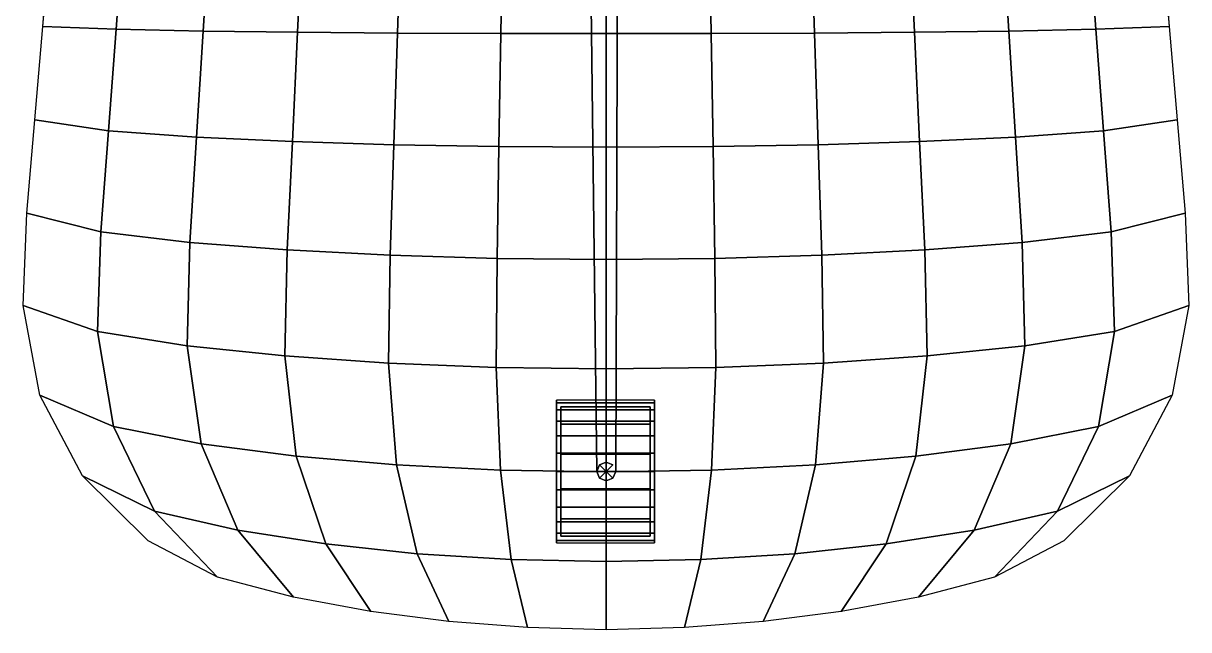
# Model space of a CAD drawing. Extents: x -2.7 to 17.5, y 1.2 to 22.8.
# Drawn here: x -1.76 to 16.52, y 1.17 to 10.7 of the extents above; entities that cross this region are included whole.
import ezdxf

# ---------------------------------------------------------------- set-up
doc = ezdxf.new("R2010")
doc.units = 0
doc.header["$MEASUREMENT"] = 0
for name, color, linetype in [('CUSHIONS', 1, 'CONTINUOUS'), ('LEG', 7, 'CONTINUOUS'), ('SIDES', 1, 'CONTINUOUS'), ('WHEELCOV', 7, 'CONTINUOUS')]:
    doc.layers.add(name, color=color, linetype=linetype)

msp = doc.modelspace()

# ---------------------------------------------------------------- linework, layer by layer
at = {"layer": 'LEG'}
msp.add_line((7.383, 3.657, -16.954), (7.383, 3.657, -17.454), dxfattribs=at)
for points in [[(7.383, 3.657, -16.954), (7.531, 3.657, -16.954), (7.531, 3.657, -17.454), (7.383, 3.657, -17.454)], [(7.383, 3.657, -15.98), (7.531, 3.657, -15.98), (7.531, 3.657, -16.954)]]:
    msp.add_polyline3d(points, dxfattribs=at)
for points in [[(7.56, 11.845, -16.917), (7.138, 11.845, -16.917), (7.235, 3.657, -16.954), (7.531, 3.657, -16.954)], [(7.235, 3.657, -15.98), (7.138, 11.845, -15.526), (7.138, 11.845, -16.917), (7.235, 3.657, -16.954)], [(7.56, 11.845, -15.526), (7.138, 11.845, -15.526), (7.235, 3.657, -15.98), (7.531, 3.657, -15.98)], [(7.56, 11.845, -15.526), (7.56, 11.845, -16.917), (7.531, 3.657, -16.954), (7.531, 3.657, -15.98)]]:
    msp.add_3dface(points, dxfattribs=at)
at = {"layer": 'SIDES'}
for p, q in [((-1.458, 10.644, -0.621), (-1.334, 12.108, -0.621)), ((16.092, 12.108, -0.621), (16.216, 10.644, -0.621)), ((-1.582, 9.18, -0.621), (-1.458, 10.644, -0.621)), ((16.216, 10.644, -0.621), (16.34, 9.18, -0.621)), ((-1.707, 7.717, -0.621), (-1.582, 9.18, -0.621)), ((16.34, 9.18, -0.621), (16.465, 7.717, -0.621)), ((-1.764, 6.262, -0.723), (-1.707, 7.717, -0.621)), ((16.465, 7.717, -0.621), (16.522, 6.262, -0.723)), ((-1.506, 4.856, -1.006), (-1.764, 6.262, -0.723)), ((16.522, 6.262, -0.723), (16.264, 4.856, -1.006)), ((-0.834, 3.587, -1.261), (-1.506, 4.856, -1.006)), ((16.264, 4.856, -1.006), (15.592, 3.587, -1.261)), ((0.194, 2.567, -1.466), (-0.834, 3.587, -1.261)), ((15.592, 3.587, -1.261), (14.564, 2.567, -1.466)), ((1.283, 1.997, -1.581), (0.194, 2.567, -1.466)), ((14.564, 2.567, -1.466), (13.475, 1.997, -1.581)), ((2.476, 1.684, -1.643), (1.283, 1.997, -1.581)), ((13.475, 1.997, -1.581), (12.282, 1.684, -1.643)), ((3.69, 1.461, -1.688), (2.476, 1.684, -1.643)), ((12.282, 1.684, -1.643), (11.068, 1.461, -1.688)), ((4.914, 1.301, -1.72), (3.69, 1.461, -1.688)), ((6.145, 1.205, -1.74), (4.914, 1.301, -1.72)), ((9.844, 1.301, -1.72), (8.613, 1.205, -1.74)), ((11.068, 1.461, -1.688), (9.844, 1.301, -1.72)), ((7.379, 1.173, -1.746), (6.145, 1.205, -1.74)), ((8.613, 1.205, -1.74), (7.379, 1.173, -1.746))]:
    msp.add_line(p, q, dxfattribs=at)
at = {"layer": 'WHEELCOV'}
msp.add_line((6.672, 3.657, -18.598), (8.072, 3.657, -18.598), dxfattribs=at)

# ---------------------------------------------------------------- meshes
at = {"layer": 'CUSHIONS'}
mesh = msp.add_polymesh((13, 13), dxfattribs=at)
for k, corner in enumerate([(14.564, 2.567, -2.7), (13.475, 1.997, -2.815), (12.282, 1.684, -2.877), (11.068, 1.461, -2.922), (9.844, 1.301, -2.954), (8.613, 1.205, -2.974), (7.379, 1.173, -2.98), (6.145, 1.205, -2.974), (4.914, 1.301, -2.954), (3.69, 1.461, -2.922), (2.476, 1.684, -2.877), (1.283, 1.997, -2.815), (0.194, 2.567, -2.7), (15.592, 3.587, -2.495), (14.462, 3.037, -2.606), (13.158, 2.736, -2.667), (11.775, 2.521, -2.71), (10.34, 2.367, -2.741), (8.868, 2.274, -2.76), (7.379, 2.243, -2.766), (5.89, 2.274, -2.76), (4.418, 2.367, -2.741), (2.983, 2.521, -2.71), (1.6, 2.736, -2.667), (0.296, 3.037, -2.606), (-0.834, 3.587, -2.495), (16.264, 4.856, -2.24), (15.108, 4.364, -2.34), (13.731, 4.093, -2.396), (12.239, 3.9, -2.435), (10.664, 3.762, -2.463), (9.035, 3.68, -2.48), (7.379, 3.652, -2.486), (5.723, 3.68, -2.48), (4.094, 3.762, -2.463), (2.519, 3.9, -2.435), (1.026, 4.093, -2.396), (-0.351, 4.364, -2.34), (-1.506, 4.856, -2.24), (16.522, 6.262, -1.957), (15.357, 5.856, -2.042), (13.953, 5.632, -2.089), (12.419, 5.473, -2.122), (10.791, 5.359, -2.146), (9.1, 5.291, -2.16), (7.379, 5.269, -2.165), (5.658, 5.291, -2.16), (3.967, 5.359, -2.146), (2.339, 5.473, -2.122), (0.805, 5.632, -2.089), (-0.6, 5.856, -2.042), (-1.764, 6.262, -1.957), (16.465, 7.717, -1.855), (15.304, 7.42, -1.92), (13.907, 7.254, -1.956), (12.382, 7.137, -1.982), (10.765, 7.054, -2), (9.088, 7.005, -2.011), (7.379, 6.989, -2.015), (5.67, 7.005, -2.011), (3.992, 7.054, -2), (2.376, 7.137, -1.982), (0.851, 7.254, -1.956), (-0.546, 7.42, -1.92), (-1.707, 7.717, -1.855), (16.34, 9.18, -1.855), (15.186, 9.008, -1.898), (13.804, 8.907, -1.922), (12.3, 8.839, -1.939), (10.708, 8.79, -1.951), (9.058, 8.762, -1.958), (7.379, 8.753, -1.96), (5.7, 8.762, -1.958), (4.05, 8.79, -1.951), (2.458, 8.839, -1.939), (0.954, 8.907, -1.922), (-0.428, 9.008, -1.898), (-1.582, 9.18, -1.855), (16.216, 10.644, -1.855), (15.067, 10.602, -1.874), (13.7, 10.572, -1.886), (12.217, 10.555, -1.894), (10.651, 10.543, -1.899), (9.029, 10.536, -1.902), (7.379, 10.535, -1.903), (5.729, 10.536, -1.902), (4.107, 10.543, -1.899), (2.54, 10.555, -1.894), (1.058, 10.572, -1.886), (-0.309, 10.602, -1.874), (-1.458, 10.644, -1.855), (16.092, 12.108, -1.855), (14.949, 12.197, -1.85), (13.597, 12.236, -1.85), (12.135, 12.27, -1.848), (10.594, 12.295, -1.847), (9, 12.311, -1.846), (7.379, 12.318, -1.846), (5.758, 12.311, -1.846), (4.164, 12.295, -1.847), (2.623, 12.27, -1.848), (1.161, 12.236, -1.85), (-0.191, 12.197, -1.85), (-1.334, 12.108, -1.855), (15.967, 13.572, -1.855), (14.831, 13.784, -1.828), (13.494, 13.889, -1.815), (12.053, 13.972, -1.805), (10.537, 14.031, -1.798), (8.97, 14.068, -1.793), (7.379, 14.082, -1.791), (5.787, 14.068, -1.793), (4.221, 14.031, -1.798), (2.705, 13.972, -1.805), (1.264, 13.889, -1.815), (-0.073, 13.784, -1.828), (-1.209, 13.572, -1.855), (15.843, 15.036, -1.855), (14.712, 15.357, -1.808), (13.39, 15.52, -1.785), (11.97, 15.645, -1.767), (10.479, 15.735, -1.754), (8.941, 15.79, -1.747), (7.379, 15.81, -1.744), (5.817, 15.79, -1.747), (4.279, 15.735, -1.754), (2.788, 15.645, -1.767), (1.368, 15.52, -1.785), (0.045, 15.357, -1.808), (-1.085, 15.036, -1.855), (15.707, 16.497, -1.842), (14.583, 16.905, -1.78), (13.276, 17.114, -1.748), (11.879, 17.273, -1.724), (10.416, 17.387, -1.707), (8.908, 17.457, -1.696), (7.379, 17.483, -1.693), (5.849, 17.457, -1.696), (4.342, 17.387, -1.707), (2.879, 17.273, -1.724), (1.482, 17.114, -1.748), (0.175, 16.905, -1.78), (-0.949, 16.497, -1.842), (15.243, 17.858, -1.629), (14.138, 18.324, -1.557), (12.882, 18.564, -1.52), (11.561, 18.745, -1.492), (10.194, 18.876, -1.472), (8.794, 18.955, -1.459), (7.379, 18.984, -1.455), (5.964, 18.955, -1.459), (4.564, 18.876, -1.472), (3.197, 18.745, -1.492), (1.876, 18.564, -1.52), (0.62, 18.324, -1.557), (-0.485, 17.858, -1.629), (14.289, 18.943, -1.46), (13.221, 19.43, -1.384), (12.069, 19.681, -1.345), (10.906, 19.87, -1.316), (9.734, 20.007, -1.294), (8.558, 20.09, -1.281), (7.379, 20.12, -1.277), (6.2, 20.09, -1.281), (5.023, 20.007, -1.294), (3.852, 19.87, -1.316), (2.688, 19.681, -1.345), (1.537, 19.43, -1.384), (0.469, 18.943, -1.46)]):
    mesh.set_mesh_vertex(divmod(k, 13), corner)
mesh = msp.add_polymesh((13, 13), dxfattribs=at)
for k, corner in enumerate([(14.564, 2.567, -1.466), (13.475, 1.997, -1.581), (12.282, 1.684, -1.643), (11.068, 1.461, -1.688), (9.844, 1.301, -1.72), (8.613, 1.205, -1.74), (7.379, 1.173, -1.746), (6.145, 1.205, -1.74), (4.914, 1.301, -1.72), (3.69, 1.461, -1.688), (2.476, 1.684, -1.643), (1.283, 1.997, -1.581), (0.194, 2.567, -1.466), (15.592, 3.587, -1.261), (14.462, 3.037, -1.372), (13.158, 2.736, -1.433), (11.775, 2.521, -1.476), (10.34, 2.367, -1.507), (8.868, 2.274, -1.526), (7.379, 2.243, -1.532), (5.89, 2.274, -1.526), (4.418, 2.367, -1.507), (2.983, 2.521, -1.476), (1.6, 2.736, -1.433), (0.296, 3.037, -1.372), (-0.834, 3.587, -1.261), (16.264, 4.856, -1.006), (15.108, 4.364, -1.106), (13.731, 4.093, -1.162), (12.239, 3.9, -1.201), (10.664, 3.762, -1.229), (9.035, 3.68, -1.246), (7.379, 3.652, -1.252), (5.723, 3.68, -1.246), (4.094, 3.762, -1.229), (2.519, 3.9, -1.201), (1.026, 4.093, -1.162), (-0.351, 4.364, -1.106), (-1.506, 4.856, -1.006), (16.522, 6.262, -0.723), (15.357, 5.856, -0.808), (13.953, 5.632, -0.855), (12.419, 5.473, -0.888), (10.791, 5.359, -0.912), (9.1, 5.291, -0.926), (7.379, 5.269, -0.931), (5.658, 5.291, -0.926), (3.967, 5.359, -0.912), (2.339, 5.473, -0.888), (0.805, 5.632, -0.855), (-0.6, 5.856, -0.808), (-1.764, 6.262, -0.723), (16.465, 7.717, -0.621), (15.304, 7.42, -0.686), (13.907, 7.254, -0.722), (12.382, 7.137, -0.748), (10.765, 7.054, -0.766), (9.088, 7.005, -0.777), (7.379, 6.989, -0.781), (5.67, 7.005, -0.777), (3.992, 7.054, -0.766), (2.376, 7.137, -0.748), (0.851, 7.254, -0.722), (-0.546, 7.42, -0.686), (-1.707, 7.717, -0.621), (16.34, 9.18, -0.621), (15.186, 9.008, -0.664), (13.804, 8.907, -0.688), (12.3, 8.839, -0.705), (10.708, 8.79, -0.717), (9.058, 8.762, -0.724), (7.379, 8.753, -0.726), (5.7, 8.762, -0.724), (4.05, 8.79, -0.717), (2.458, 8.839, -0.705), (0.954, 8.907, -0.688), (-0.428, 9.008, -0.664), (-1.582, 9.18, -0.621), (16.216, 10.644, -0.621), (15.067, 10.602, -0.64), (13.7, 10.572, -0.652), (12.217, 10.555, -0.66), (10.651, 10.543, -0.665), (9.029, 10.536, -0.668), (7.379, 10.535, -0.669), (5.729, 10.536, -0.668), (4.107, 10.543, -0.665), (2.54, 10.555, -0.66), (1.058, 10.572, -0.652), (-0.309, 10.602, -0.64), (-1.458, 10.644, -0.621), (16.092, 12.108, -0.621), (14.949, 12.197, -0.616), (13.597, 12.236, -0.616), (12.135, 12.27, -0.614), (10.594, 12.295, -0.613), (9, 12.311, -0.612), (7.379, 12.318, -0.612), (5.758, 12.311, -0.612), (4.164, 12.295, -0.613), (2.623, 12.27, -0.614), (1.161, 12.236, -0.616), (-0.191, 12.197, -0.616), (-1.334, 12.108, -0.621), (15.967, 13.572, -0.621), (14.831, 13.784, -0.594), (13.494, 13.889, -0.581), (12.053, 13.972, -0.571), (10.537, 14.031, -0.564), (8.97, 14.068, -0.559), (7.379, 14.082, -0.557), (5.787, 14.068, -0.559), (4.221, 14.031, -0.564), (2.705, 13.972, -0.571), (1.264, 13.889, -0.581), (-0.073, 13.784, -0.594), (-1.209, 13.572, -0.621), (15.843, 15.036, -0.621), (14.712, 15.357, -0.574), (13.39, 15.52, -0.551), (11.97, 15.645, -0.533), (10.479, 15.735, -0.52), (8.941, 15.79, -0.513), (7.379, 15.81, -0.51), (5.817, 15.79, -0.513), (4.279, 15.735, -0.52), (2.788, 15.645, -0.533), (1.368, 15.52, -0.551), (0.045, 15.357, -0.574), (-1.085, 15.036, -0.621), (15.707, 16.497, -0.608), (14.583, 16.905, -0.546), (13.276, 17.114, -0.514), (11.879, 17.273, -0.49), (10.416, 17.387, -0.473), (8.908, 17.457, -0.462), (7.379, 17.483, -0.459), (5.849, 17.457, -0.462), (4.342, 17.387, -0.473), (2.879, 17.273, -0.49), (1.482, 17.114, -0.514), (0.175, 16.905, -0.546), (-0.949, 16.497, -0.608), (15.243, 17.858, -0.395), (14.138, 18.324, -0.323), (12.882, 18.564, -0.286), (11.561, 18.745, -0.258), (10.194, 18.876, -0.238), (8.794, 18.955, -0.225), (7.379, 18.984, -0.221), (5.964, 18.955, -0.225), (4.564, 18.876, -0.238), (3.197, 18.745, -0.258), (1.876, 18.564, -0.286), (0.62, 18.324, -0.323), (-0.485, 17.858, -0.395), (14.289, 18.943, -0.226), (13.221, 19.43, -0.15), (12.069, 19.681, -0.111), (10.906, 19.87, -0.082), (9.734, 20.007, -0.06), (8.558, 20.09, -0.047), (7.379, 20.12, -0.043), (6.2, 20.09, -0.047), (5.023, 20.007, -0.06), (3.852, 19.87, -0.082), (2.688, 19.681, -0.111), (1.537, 19.43, -0.15), (0.469, 18.943, -0.226)]):
    mesh.set_mesh_vertex(divmod(k, 13), corner)
at = {"layer": 'LEG'}
mesh = msp.add_polymesh((8, 4), dxfattribs=dict(at, m_close=True))
for k, corner in enumerate([(7.383, 3.657, -16.954), (7.531, 3.657, -16.954), (7.531, 3.657, -17.454), (7.383, 3.657, -17.454), (7.383, 3.657, -16.954), (7.487, 3.552, -16.954), (7.487, 3.552, -17.454), (7.383, 3.657, -17.454), (7.383, 3.657, -16.954), (7.383, 3.509, -16.954), (7.383, 3.509, -17.454), (7.383, 3.657, -17.454), (7.383, 3.657, -16.954), (7.278, 3.552, -16.954), (7.278, 3.552, -17.454), (7.383, 3.657, -17.454), (7.383, 3.657, -16.954), (7.235, 3.657, -16.954), (7.235, 3.657, -17.454), (7.383, 3.657, -17.454), (7.383, 3.657, -16.954), (7.278, 3.761, -16.954), (7.278, 3.761, -17.454), (7.383, 3.657, -17.454), (7.383, 3.657, -16.954), (7.383, 3.804, -16.954), (7.383, 3.804, -17.454), (7.383, 3.657, -17.454), (7.383, 3.657, -16.954), (7.487, 3.761, -16.954), (7.487, 3.761, -17.454), (7.383, 3.657, -17.454)]):
    mesh.set_mesh_vertex(divmod(k, 4), corner)
mesh = msp.add_polymesh((5, 3), dxfattribs=at)
for k, corner in enumerate([(7.383, 3.657, -15.98), (7.531, 3.657, -15.98), (7.531, 3.657, -16.954), (7.383, 3.657, -15.98), (7.487, 3.552, -15.98), (7.487, 3.552, -16.954), (7.383, 3.657, -15.98), (7.383, 3.509, -15.98), (7.383, 3.509, -16.954), (7.383, 3.657, -15.98), (7.278, 3.552, -15.98), (7.278, 3.552, -16.954), (7.383, 3.657, -15.98), (7.235, 3.657, -15.98), (7.235, 3.657, -16.954)]):
    mesh.set_mesh_vertex(divmod(k, 3), corner)
at = {"layer": 'WHEELCOV'}
mesh = msp.add_polymesh((13, 4), dxfattribs=at)
for k, corner in enumerate([(6.6, 3.657, -18.598), (6.6, 2.537, -18.598), (8.14, 2.537, -18.598), (8.14, 3.657, -18.598), (6.6, 3.657, -18.598), (6.6, 2.575, -18.308), (8.14, 2.575, -18.308), (8.14, 3.657, -18.598), (6.6, 3.657, -18.598), (6.6, 2.687, -18.038), (8.14, 2.687, -18.038), (8.14, 3.657, -18.598), (6.6, 3.657, -18.598), (6.6, 2.865, -17.806), (8.14, 2.865, -17.806), (8.14, 3.657, -18.598), (6.6, 3.657, -18.598), (6.6, 3.097, -17.628), (8.14, 3.097, -17.628), (8.14, 3.657, -18.598), (6.6, 3.657, -18.598), (6.6, 3.367, -17.516), (8.14, 3.367, -17.516), (8.14, 3.657, -18.598), (6.6, 3.657, -18.598), (6.6, 3.657, -17.478), (8.14, 3.657, -17.478), (8.14, 3.657, -18.598), (6.6, 3.657, -18.598), (6.6, 3.946, -17.516), (8.14, 3.946, -17.516), (8.14, 3.657, -18.598), (6.6, 3.657, -18.598), (6.6, 4.217, -17.628), (8.14, 4.217, -17.628), (8.14, 3.657, -18.598), (6.6, 3.657, -18.598), (6.6, 4.448, -17.806), (8.14, 4.448, -17.806), (8.14, 3.657, -18.598), (6.6, 3.657, -18.598), (6.6, 4.626, -18.038), (8.14, 4.626, -18.038), (8.14, 3.657, -18.598), (6.6, 3.657, -18.598), (6.6, 4.738, -18.308), (8.14, 4.738, -18.308), (8.14, 3.657, -18.598), (6.6, 3.657, -18.598), (6.6, 4.777, -18.598), (8.14, 4.777, -18.598), (8.14, 3.657, -18.598)]):
    mesh.set_mesh_vertex(divmod(k, 4), corner)
at = {"layer": 'WHEELCOV', "color": 4}
mesh = msp.add_polymesh((12, 4), dxfattribs=dict(at, m_close=True))
for k, corner in enumerate([(6.672, 3.657, -18.598), (6.672, 4.399, -19.34), (8.072, 4.399, -19.34), (8.072, 3.657, -18.598), (6.672, 3.657, -18.598), (6.672, 4.671, -18.87), (8.072, 4.671, -18.87), (8.072, 3.657, -18.598), (6.672, 3.657, -18.598), (6.672, 4.671, -18.326), (8.072, 4.671, -18.326), (8.072, 3.657, -18.598), (6.672, 3.657, -18.598), (6.672, 4.399, -17.855), (8.072, 4.399, -17.855), (8.072, 3.657, -18.598), (6.672, 3.657, -18.598), (6.672, 3.928, -17.584), (8.072, 3.928, -17.584), (8.072, 3.657, -18.598), (6.672, 3.657, -18.598), (6.672, 3.385, -17.584), (8.072, 3.385, -17.584), (8.072, 3.657, -18.598), (6.672, 3.657, -18.598), (6.672, 2.914, -17.855), (8.072, 2.914, -17.855), (8.072, 3.657, -18.598), (6.672, 3.657, -18.598), (6.672, 2.642, -18.326), (8.072, 2.642, -18.326), (8.072, 3.657, -18.598), (6.672, 3.657, -18.598), (6.672, 2.642, -18.87), (8.072, 2.642, -18.87), (8.072, 3.657, -18.598), (6.672, 3.657, -18.598), (6.672, 2.914, -19.34), (8.072, 2.914, -19.34), (8.072, 3.657, -18.598), (6.672, 3.657, -18.598), (6.672, 3.385, -19.612), (8.072, 3.385, -19.612), (8.072, 3.657, -18.598), (6.672, 3.657, -18.598), (6.672, 3.928, -19.612), (8.072, 3.928, -19.612), (8.072, 3.657, -18.598)]):
    mesh.set_mesh_vertex(divmod(k, 4), corner)

doc.saveas('drawing.dxf')
